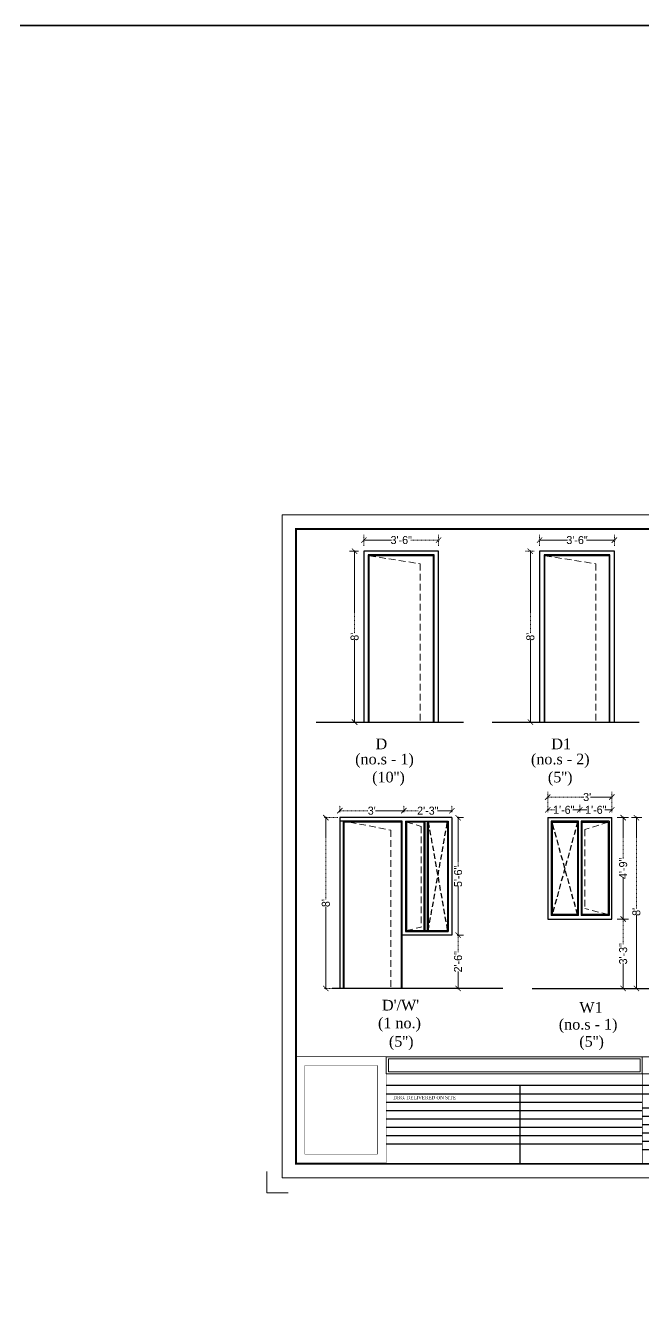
# Model space of a CAD drawing. Header units: millimetres. Extents: x -6808 to 215771, y -89660 to -16303.
# Drawn here: x 99797 to 100144, y -51470 to -50754 of the extents above; entities that cross this region are included whole.
import ezdxf

# ---------------------------------------------------------------- set-up
doc = ezdxf.new("R2010")
doc.units = ezdxf.units.MM
doc.header["$PDMODE"] = 35
doc.linetypes.add('DASHED', pattern=[0.75, 0.5, -0.25])
doc.linetypes.add('DASHED2', pattern=[0.375, 0.25, -0.125])
doc.layers.get('0').update_dxf_attribs({"color": 8})
for name, color, linetype, lineweight in [('CHAUKHAT', 32, 'Continuous', 30), ('CHUKAT', 32, 'Continuous', 25), ('FORMAT LAAYER', 250, 'Continuous', 13), ('wall', 7, 'Continuous', 35)]:
    doc.layers.add(name, color=color, linetype=linetype, lineweight=lineweight)
doc.layers.add('FORMAT', color=7, linetype='Continuous')
doc.styles.add('SAJ', font='eurr____.ttf')
doc.styles.get("Standard").update_dxf_attribs({"font": 'times.ttf'})
doc.styles.add('working', font='swissl.ttf')
doc.dimstyles.new('SAJ', dxfattribs={"dimtxt": 5, "dimasz": 2, "dimexe": 1, "dimexo": 1, "dimgap": 0.09375, "dimtad": 0, "dimdec": 1, "dimzin": 0, "dimdsep": 46, "dimlunit": 4, "dimtxsty": 'SAJ', "dimblk": 'OBLIQUE', "dimcen": 0.125, "dimdle": 0.375, "dimadec": 0, "dimazin": 0, "dimtfac": 1, "dimtdec": 1, "dimtofl": 0, "dimtmove": 0, "dimatfit": 3, "dimldrblk": 'OBLIQUE', "dimfxl": 1, "dimtolj": 1, "dimtzin": 0, "dimlwd": 5, "dimlwe": 5, "dimarcsym": 1})

# ---------------------------------------------------------------- blocks, each defined once
blk = doc.blocks.new('_ARCHTICK')
at = {"color": 0, "linetype": 'ByBlock', "const_width": 0.15}
blk.add_lwpolyline([(-0.5, -0.5), (0.5, 0.5)], dxfattribs=at)
blk = doc.blocks.new('*D1791')
at = {"layer": 'CHUKAT', "color": 0, "linetype": 'DASHED', "lineweight": 18, "transparency": 16777216}
for p, q in [((100085.56, -51043.57), (100101.54, -51043.57)), ((100085.94, -51046.86), (100085.94, -51040.57)), ((100128.31, -51043.57), (100112.33, -51043.57)), ((100127.94, -51046.86), (100127.94, -51040.57))]:
    blk.add_line(p, q, dxfattribs=at)
at = {"layer": 'Defpoints', "color": 0, "transparency": 16777216}
for p in [(100085.94, -51043.57), (100085.94, -51049.86), (100127.94, -51049.86)]:
    blk.add_point(p, dxfattribs=at)
at = {"layer": 'CHUKAT', "color": 0, "lineweight": 18, "transparency": 16777216, "xscale": 3, "yscale": 3, "zscale": 3, "rotation": 180}
blk.add_blockref('_ARCHTICK', (100085.94, -51043.57), dxfattribs=at)
at = {"layer": 'CHUKAT', "color": 0, "lineweight": 18, "transparency": 16777216, "xscale": 3, "yscale": 3, "zscale": 3}
blk.add_blockref('_ARCHTICK', (100127.94, -51043.57), dxfattribs=at)
at = {"layer": 'CHUKAT', "color": 0, "lineweight": 30, "transparency": 16777216, "insert": (100106.94, -51043.57), "char_height": 4.5, "attachment_point": 5, "style": 'SAJ'}
blk.add_mtext('\\A1;3\'-6"', dxfattribs=at)
blk = doc.blocks.new('_Oblique')
at = {"color": 0, "linetype": 'ByBlock', "lineweight": -2}
blk.add_line((-0.5, -0.5), (0.5, 0.5), dxfattribs=at)
blk = doc.blocks.new('*D1792')
at = {"layer": 'CHUKAT', "color": 0, "linetype": 'DASHED', "lineweight": 18, "transparency": 16777216}
for p, q in [((100082.94, -51049.86), (100077.72, -51049.86)), ((100080.72, -51049.48), (100080.72, -51096.01)), ((100080.72, -51146.23), (100080.72, -51099.71)), ((100082.94, -51145.86), (100077.72, -51145.86))]:
    blk.add_line(p, q, dxfattribs=at)
at = {"layer": 'Defpoints', "color": 0, "transparency": 16777216}
for p in [(100085.94, -51049.86), (100080.72, -51145.86), (100085.94, -51145.86)]:
    blk.add_point(p, dxfattribs=at)
at = {"layer": 'CHUKAT', "color": 0, "lineweight": 18, "transparency": 16777216, "xscale": 3, "yscale": 3, "zscale": 3}
for p, rotation in [((100080.72, -51049.86), 90), ((100080.72, -51145.86), 270)]:
    blk.add_blockref('_ARCHTICK', p, dxfattribs=dict(at, rotation=rotation))
at = {"layer": 'CHUKAT', "color": 0, "lineweight": 30, "transparency": 16777216, "insert": (100080.72, -51097.86), "char_height": 4.5, "attachment_point": 5, "rotation": 90, "style": 'SAJ'}
blk.add_mtext("\\A1;8'", dxfattribs=at)
blk = doc.blocks.new('*D1793')
at = {"layer": 'CHUKAT', "color": 0, "linetype": 'DASHED', "lineweight": 18, "transparency": 16777216}
for p, q in [((99986.8, -51043.57), (100002.78, -51043.57)), ((99987.18, -51046.86), (99987.18, -51040.57)), ((100029.55, -51043.57), (100013.57, -51043.57)), ((100029.18, -51046.86), (100029.18, -51040.57))]:
    blk.add_line(p, q, dxfattribs=at)
at = {"layer": 'Defpoints', "color": 0, "transparency": 16777216}
for p in [(99987.18, -51043.57), (99987.18, -51049.86), (100029.18, -51049.86)]:
    blk.add_point(p, dxfattribs=at)
at = {"layer": 'CHUKAT', "color": 0, "lineweight": 18, "transparency": 16777216, "xscale": 3, "yscale": 3, "zscale": 3, "rotation": 180}
blk.add_blockref('_ARCHTICK', (99987.18, -51043.57), dxfattribs=at)
at = {"layer": 'CHUKAT', "color": 0, "lineweight": 18, "transparency": 16777216, "xscale": 3, "yscale": 3, "zscale": 3}
blk.add_blockref('_ARCHTICK', (100029.18, -51043.57), dxfattribs=at)
at = {"layer": 'CHUKAT', "color": 0, "lineweight": 20, "transparency": 16777216, "insert": (100008.18, -51043.57), "char_height": 4.5, "attachment_point": 5, "style": 'SAJ'}
blk.add_mtext('\\A1;3\'-6"', dxfattribs=at)
blk = doc.blocks.new('*D1794')
at = {"layer": 'CHUKAT', "color": 0, "linetype": 'DASHED', "lineweight": 18, "transparency": 16777216}
for p, q in [((99984.18, -51049.86), (99978.96, -51049.86)), ((99981.96, -51049.48), (99981.96, -51096.01)), ((99981.96, -51146.23), (99981.96, -51099.71)), ((99984.18, -51145.86), (99978.96, -51145.86))]:
    blk.add_line(p, q, dxfattribs=at)
at = {"layer": 'Defpoints', "color": 0, "transparency": 16777216}
for p in [(99987.18, -51049.86), (99981.96, -51145.86), (99987.18, -51145.86)]:
    blk.add_point(p, dxfattribs=at)
at = {"layer": 'CHUKAT', "color": 0, "lineweight": 18, "transparency": 16777216, "xscale": 3, "yscale": 3, "zscale": 3}
for p, rotation in [((99981.96, -51049.86), 90), ((99981.96, -51145.86), 270)]:
    blk.add_blockref('_ARCHTICK', p, dxfattribs=dict(at, rotation=rotation))
at = {"layer": 'CHUKAT', "color": 0, "lineweight": 20, "transparency": 16777216, "insert": (99981.96, -51097.86), "char_height": 4.5, "attachment_point": 5, "rotation": 90, "style": 'SAJ'}
blk.add_mtext("\\A1;8'", dxfattribs=at)
blk = doc.blocks.new('*D1795')
at = {"layer": 'CHUKAT', "color": 0, "linetype": 'DASHED', "lineweight": 18, "transparency": 16777216}
for p, q in [((100090.12, -51188.01), (100110.75, -51188.01)), ((100090.49, -51196.58), (100090.49, -51185.01)), ((100126.87, -51188.01), (100114.52, -51188.01)), ((100126.49, -51196.58), (100126.49, -51185.01))]:
    blk.add_line(p, q, dxfattribs=at)
at = {"layer": 'Defpoints', "color": 0, "transparency": 16777216}
for p in [(100090.49, -51188.01), (100090.49, -51199.58), (100126.49, -51199.58)]:
    blk.add_point(p, dxfattribs=at)
at = {"layer": 'CHUKAT', "color": 0, "lineweight": 18, "transparency": 16777216, "xscale": 3, "yscale": 3, "zscale": 3, "rotation": 180}
blk.add_blockref('_ARCHTICK', (100090.49, -51188.01), dxfattribs=at)
at = {"layer": 'CHUKAT', "color": 0, "lineweight": 18, "transparency": 16777216, "xscale": 3, "yscale": 3, "zscale": 3}
blk.add_blockref('_ARCHTICK', (100126.49, -51188.01), dxfattribs=at)
at = {"layer": 'CHUKAT', "color": 0, "lineweight": 20, "transparency": 16777216, "insert": (100112.63, -51188.01), "char_height": 4.5, "attachment_point": 5, "style": 'SAJ'}
blk.add_mtext("\\A1;3'", dxfattribs=at)
blk = doc.blocks.new('*D1778')
at = {"layer": 'CHUKAT', "color": 0, "linetype": 'DASHED', "lineweight": 18, "transparency": 16777216}
for p, q in [((100129.49, -51199.58), (100135.88, -51199.58)), ((100132.88, -51199.2), (100132.88, -51222.73)), ((100132.88, -51256.95), (100132.88, -51233.42)), ((100129.49, -51256.58), (100135.88, -51256.58))]:
    blk.add_line(p, q, dxfattribs=at)
at = {"layer": 'Defpoints', "color": 0, "transparency": 16777216}
for p in [(100126.49, -51199.58), (100126.49, -51256.58), (100132.88, -51256.58)]:
    blk.add_point(p, dxfattribs=at)
at = {"layer": 'CHUKAT', "color": 0, "lineweight": 18, "transparency": 16777216, "xscale": 3, "yscale": 3, "zscale": 3}
for p, rotation in [((100132.88, -51199.58), 90), ((100132.88, -51256.58), 270)]:
    blk.add_blockref('_ARCHTICK', p, dxfattribs=dict(at, rotation=rotation))
at = {"layer": 'CHUKAT', "color": 0, "lineweight": 20, "transparency": 16777216, "insert": (100132.88, -51228.08), "char_height": 4.5, "attachment_point": 5, "rotation": 90, "style": 'SAJ'}
blk.add_mtext('\\A1;4\'-9"', dxfattribs=at)
blk = doc.blocks.new('*D1779')
at = {"layer": 'CHUKAT', "color": 0, "linetype": 'DASHED', "lineweight": 18, "transparency": 16777216}
for p, q in [((100129.49, -51256.58), (100135.88, -51256.58)), ((100132.88, -51256.2), (100132.88, -51270.69)), ((100132.88, -51295.95), (100132.88, -51281.47)), ((100129.49, -51295.58), (100135.88, -51295.58))]:
    blk.add_line(p, q, dxfattribs=at)
at = {"layer": 'Defpoints', "color": 0, "transparency": 16777216}
for p in [(100126.49, -51256.58), (100126.49, -51295.58), (100132.88, -51295.58)]:
    blk.add_point(p, dxfattribs=at)
at = {"layer": 'CHUKAT', "color": 0, "lineweight": 18, "transparency": 16777216, "xscale": 3, "yscale": 3, "zscale": 3}
for p, rotation in [((100132.88, -51256.58), 90), ((100132.88, -51295.58), 270)]:
    blk.add_blockref('_ARCHTICK', p, dxfattribs=dict(at, rotation=rotation))
at = {"layer": 'CHUKAT', "color": 0, "lineweight": 20, "transparency": 16777216, "insert": (100132.88, -51276.08), "char_height": 4.5, "attachment_point": 5, "rotation": 90, "style": 'SAJ'}
blk.add_mtext('\\A1;3\'-3"', dxfattribs=at)
blk = doc.blocks.new('*D1780')
at = {"layer": 'CHUKAT', "color": 0, "linetype": 'DASHED', "lineweight": 18, "transparency": 16777216}
for p, q in [((100137.54, -51199.58), (100143.31, -51199.58)), ((100140.31, -51199.2), (100140.31, -51250.69)), ((100140.31, -51295.95), (100140.31, -51254.39)), ((100137.54, -51295.58), (100143.31, -51295.58))]:
    blk.add_line(p, q, dxfattribs=at)
at = {"layer": 'Defpoints', "color": 0, "transparency": 16777216}
for p in [(100134.54, -51199.58), (100134.54, -51295.58), (100140.31, -51295.58)]:
    blk.add_point(p, dxfattribs=at)
at = {"layer": 'CHUKAT', "color": 0, "lineweight": 18, "transparency": 16777216, "xscale": 3, "yscale": 3, "zscale": 3}
for p, rotation in [((100140.31, -51199.58), 90), ((100140.31, -51295.58), 270)]:
    blk.add_blockref('_ARCHTICK', p, dxfattribs=dict(at, rotation=rotation))
at = {"layer": 'CHUKAT', "color": 0, "lineweight": 20, "transparency": 16777216, "insert": (100140.31, -51252.54), "char_height": 4.5, "attachment_point": 5, "rotation": 90, "style": 'SAJ'}
blk.add_mtext("\\A1;8'", dxfattribs=at)
blk = doc.blocks.new('*D1781')
at = {"layer": 'CHUKAT', "color": 0, "linetype": 'DASHED', "lineweight": 18, "transparency": 16777216}
for p, q in [((100108.12, -51195.2), (100112.51, -51195.2)), ((100108.49, -51196.58), (100108.49, -51192.2)), ((100126.87, -51195.2), (100122.47, -51195.2)), ((100126.49, -51196.58), (100126.49, -51192.2))]:
    blk.add_line(p, q, dxfattribs=at)
at = {"layer": 'Defpoints', "color": 0, "transparency": 16777216}
for p in [(100108.49, -51195.2), (100108.49, -51199.58), (100126.49, -51199.58)]:
    blk.add_point(p, dxfattribs=at)
at = {"layer": 'CHUKAT', "color": 0, "lineweight": 18, "transparency": 16777216, "xscale": 3, "yscale": 3, "zscale": 3, "rotation": 180}
blk.add_blockref('_ARCHTICK', (100108.49, -51195.2), dxfattribs=at)
at = {"layer": 'CHUKAT', "color": 0, "lineweight": 18, "transparency": 16777216, "xscale": 3, "yscale": 3, "zscale": 3}
blk.add_blockref('_ARCHTICK', (100126.49, -51195.2), dxfattribs=at)
at = {"layer": 'CHUKAT', "color": 0, "lineweight": 20, "transparency": 16777216, "insert": (100117.49, -51195.2), "char_height": 4.5, "attachment_point": 5, "style": 'SAJ'}
blk.add_mtext('\\A1;1\'-6"', dxfattribs=at)
blk = doc.blocks.new('*D1782')
at = {"layer": 'CHUKAT', "color": 0, "linetype": 'DASHED', "lineweight": 18, "transparency": 16777216}
for p, q in [((100090.12, -51195.2), (100094.51, -51195.2)), ((100090.49, -51196.58), (100090.49, -51192.2)), ((100108.87, -51195.2), (100104.47, -51195.2)), ((100108.49, -51196.58), (100108.49, -51192.2))]:
    blk.add_line(p, q, dxfattribs=at)
at = {"layer": 'Defpoints', "color": 0, "transparency": 16777216}
for p in [(100090.49, -51195.2), (100090.49, -51199.58), (100108.49, -51199.58)]:
    blk.add_point(p, dxfattribs=at)
at = {"layer": 'CHUKAT', "color": 0, "lineweight": 18, "transparency": 16777216, "xscale": 3, "yscale": 3, "zscale": 3, "rotation": 180}
blk.add_blockref('_ARCHTICK', (100090.49, -51195.2), dxfattribs=at)
at = {"layer": 'CHUKAT', "color": 0, "lineweight": 18, "transparency": 16777216, "xscale": 3, "yscale": 3, "zscale": 3}
blk.add_blockref('_ARCHTICK', (100108.49, -51195.2), dxfattribs=at)
at = {"layer": 'CHUKAT', "color": 0, "lineweight": 20, "transparency": 16777216, "insert": (100099.49, -51195.2), "char_height": 4.5, "attachment_point": 5, "style": 'SAJ'}
blk.add_mtext('\\A1;1\'-6"', dxfattribs=at)
blk = doc.blocks.new('*D1804')
at = {"layer": 'CHUKAT', "color": 0, "linetype": 'DASHED', "lineweight": 18, "transparency": 16777216}
for p, q in [((99972.62, -51199.58), (99964.82, -51199.58)), ((99965.82, -51199.2), (99965.82, -51245.73)), ((99965.82, -51295.95), (99965.82, -51249.43)), ((99972.62, -51295.58), (99964.82, -51295.58))]:
    blk.add_line(p, q, dxfattribs=at)
at = {"layer": 'Defpoints', "color": 0, "transparency": 16777216}
for p in [(99973.62, -51199.58), (99965.82, -51295.58), (99973.62, -51295.58)]:
    blk.add_point(p, dxfattribs=at)
at = {"layer": 'CHUKAT', "color": 0, "lineweight": 18, "transparency": 16777216, "xscale": 3, "yscale": 3, "zscale": 3}
for p, rotation in [((99965.82, -51199.58), 90), ((99965.82, -51295.58), 270)]:
    blk.add_blockref('_ARCHTICK', p, dxfattribs=dict(at, rotation=rotation))
at = {"layer": 'CHUKAT', "color": 0, "lineweight": 20, "transparency": 16777216, "insert": (99965.82, -51247.58), "char_height": 4.5, "attachment_point": 5, "rotation": 90, "style": 'SAJ'}
blk.add_mtext("\\A1;8'", dxfattribs=at)
blk = doc.blocks.new('*D1802')
at = {"layer": 'CHUKAT', "color": 0, "linetype": 'DASHED', "lineweight": 18, "transparency": 16777216}
for p, q in [((99973.62, -51196.57), (99973.62, -51192.68)), ((100009.58, -51196.57), (100009.58, -51192.68)), ((99973.24, -51195.68), (99989.71, -51195.68)), ((100009.95, -51195.68), (99993.48, -51195.68))]:
    blk.add_line(p, q, dxfattribs=at)
at = {"layer": 'Defpoints', "color": 0, "transparency": 16777216}
for p in [(99973.62, -51195.68), (99973.62, -51199.57), (100009.58, -51199.57)]:
    blk.add_point(p, dxfattribs=at)
at = {"layer": 'CHUKAT', "color": 0, "lineweight": 18, "transparency": 16777216, "xscale": 3, "yscale": 3, "zscale": 3, "rotation": 180}
blk.add_blockref('_ARCHTICK', (99973.62, -51195.68), dxfattribs=at)
at = {"layer": 'CHUKAT', "color": 0, "lineweight": 18, "transparency": 16777216, "xscale": 3, "yscale": 3, "zscale": 3}
blk.add_blockref('_ARCHTICK', (100009.58, -51195.68), dxfattribs=at)
at = {"layer": 'CHUKAT', "color": 0, "lineweight": 20, "transparency": 16777216, "insert": (99991.6, -51195.68), "char_height": 4.5, "attachment_point": 5, "style": 'SAJ'}
blk.add_mtext("\\A1;3'", dxfattribs=at)
blk = doc.blocks.new('*D1805')
at = {"layer": 'CHUKAT', "color": 0, "linetype": 'DASHED', "lineweight": 18, "transparency": 16777216}
for p, q in [((100009.58, -51196.57), (100009.58, -51192.68)), ((100036.62, -51196.57), (100036.62, -51192.68)), ((100009.2, -51195.68), (100017.7, -51195.68)), ((100036.99, -51195.68), (100028.49, -51195.68))]:
    blk.add_line(p, q, dxfattribs=at)
at = {"layer": 'Defpoints', "color": 0, "transparency": 16777216}
for p in [(100009.58, -51199.57), (100036.62, -51195.68), (100036.62, -51199.57)]:
    blk.add_point(p, dxfattribs=at)
at = {"layer": 'CHUKAT', "color": 0, "lineweight": 18, "transparency": 16777216, "xscale": 3, "yscale": 3, "zscale": 3, "rotation": 180}
blk.add_blockref('_ARCHTICK', (100009.58, -51195.68), dxfattribs=at)
at = {"layer": 'CHUKAT', "color": 0, "lineweight": 18, "transparency": 16777216, "xscale": 3, "yscale": 3, "zscale": 3}
blk.add_blockref('_ARCHTICK', (100036.62, -51195.68), dxfattribs=at)
at = {"layer": 'CHUKAT', "color": 0, "lineweight": 20, "transparency": 16777216, "insert": (100023.1, -51195.68), "char_height": 4.5, "attachment_point": 5, "style": 'SAJ'}
blk.add_mtext('\\A1;2\'-3"', dxfattribs=at)
blk = doc.blocks.new('*D1806')
at = {"layer": 'CHUKAT', "color": 0, "linetype": 'DASHED', "lineweight": 18, "transparency": 16777216}
for p, q in [((100039.62, -51199.57), (100043.11, -51199.57)), ((100040.11, -51199.19), (100040.11, -51227.17)), ((100040.11, -51265.94), (100040.11, -51237.96)), ((100039.62, -51265.57), (100043.11, -51265.57))]:
    blk.add_line(p, q, dxfattribs=at)
at = {"layer": 'Defpoints', "color": 0, "transparency": 16777216}
for p in [(100036.62, -51199.57), (100036.62, -51265.57), (100040.11, -51265.57)]:
    blk.add_point(p, dxfattribs=at)
at = {"layer": 'CHUKAT', "color": 0, "lineweight": 18, "transparency": 16777216, "xscale": 3, "yscale": 3, "zscale": 3}
for p, rotation in [((100040.11, -51199.57), 90), ((100040.11, -51265.57), 270)]:
    blk.add_blockref('_ARCHTICK', p, dxfattribs=dict(at, rotation=rotation))
at = {"layer": 'CHUKAT', "color": 0, "lineweight": 20, "transparency": 16777216, "insert": (100040.11, -51232.57), "char_height": 4.5, "attachment_point": 5, "rotation": 90, "style": 'SAJ'}
blk.add_mtext('\\A1;5\'-6"', dxfattribs=at)
blk = doc.blocks.new('*D1803')
at = {"layer": 'CHUKAT', "color": 0, "linetype": 'DASHED', "lineweight": 18, "transparency": 16777216}
for p, q in [((100039.62, -51265.57), (100043.11, -51265.57)), ((100040.11, -51265.19), (100040.11, -51275.17)), ((100040.11, -51295.94), (100040.11, -51285.96)), ((100039.62, -51295.57), (100043.11, -51295.57))]:
    blk.add_line(p, q, dxfattribs=at)
at = {"layer": 'Defpoints', "color": 0, "transparency": 16777216}
for p in [(100036.62, -51265.57), (100036.62, -51295.57), (100040.11, -51295.57)]:
    blk.add_point(p, dxfattribs=at)
at = {"layer": 'CHUKAT', "color": 0, "lineweight": 18, "transparency": 16777216, "xscale": 3, "yscale": 3, "zscale": 3}
for p, rotation in [((100040.11, -51265.57), 90), ((100040.11, -51295.57), 270)]:
    blk.add_blockref('_ARCHTICK', p, dxfattribs=dict(at, rotation=rotation))
at = {"layer": 'CHUKAT', "color": 0, "lineweight": 20, "transparency": 16777216, "insert": (100040.11, -51280.57), "char_height": 4.5, "attachment_point": 5, "rotation": 90, "style": 'SAJ'}
blk.add_mtext('\\A1;2\'-6"', dxfattribs=at)

msp = doc.modelspace()

# ---------------------------------------------------------------- linework, layer by layer
at = {"linetype": 'ByBlock'}
for p, q in [((99999.964, -51350.035), (100282.149, -51350.035)), ((99999.964, -51354.72), (100282.149, -51354.72)), ((99999.964, -51359.404), (100143.739, -51359.404)), ((99999.964, -51364.089), (100143.739, -51364.089)), ((100143.739, -51362.75), (100282.149, -51362.75)), ((99999.964, -51368.773), (100143.739, -51368.773)), ((99999.964, -51373.458), (100143.739, -51373.458)), ((100143.739, -51367.435), (100282.149, -51367.435)), ((100143.739, -51372.119), (100282.149, -51372.119)), ((99999.964, -51378.143), (100143.739, -51378.143)), ((100143.739, -51376.804), (100282.149, -51376.804)), ((100143.739, -51381.489), (100282.149, -51381.489)), ((99999.964, -51382.827), (100143.739, -51382.827)), ((100143.739, -51386.173), (100282.149, -51386.173))]:
    msp.add_line(p, q, dxfattribs=at)
msp.add_line((100075.076, -51393.69), (100075.076, -51350.035))
at = {"layer": 'CHAUKHAT'}
for p, q in [((99960.467, -51145.859), (100043.088, -51145.859)), ((100059.228, -51145.859), (100141.849, -51145.859)), ((100065.321, -51295.566), (99969.38, -51295.566)), ((100081.822, -51295.579), (100148.417, -51295.579))]:
    msp.add_line(p, q, dxfattribs=at)
at = {"layer": 'CHUKAT', "lineweight": 30}
for p, q in [((100029.176, -51049.859), (99987.178, -51049.859)), ((99987.178, -51049.859), (99987.178, -51145.859)), ((100026.676, -51051.859), (99989.678, -51051.859)), ((99989.678, -51051.859), (99989.678, -51145.859)), ((100026.676, -51145.859), (100026.676, -51051.859)), ((100029.176, -51145.859), (100029.176, -51049.859)), ((100127.937, -51049.859), (100085.938, -51049.859)), ((100085.938, -51049.859), (100085.938, -51145.859)), ((100125.437, -51051.859), (100088.438, -51051.859)), ((100088.438, -51051.859), (100088.438, -51145.859)), ((100125.437, -51145.859), (100125.437, -51051.859)), ((100127.937, -51145.859), (100127.937, -51049.859)), ((100008.617, -51199.566), (99973.617, -51199.579)), ((99973.617, -51199.579), (99973.617, -51295.579)), ((100008.617, -51201.566), (99973.617, -51201.566)), ((99975.617, -51201.579), (99975.617, -51295.579)), ((100036.617, -51199.566), (100008.617, -51199.566)), ((100008.617, -51295.566), (100008.617, -51201.566)), ((100008.617, -51259.566), (100008.617, -51201.566)), ((100010.617, -51201.566), (100027.367, -51201.566)), ((100010.617, -51201.566), (100010.617, -51263.566)), ((100021.367, -51201.566), (100021.367, -51263.566)), ((100022.867, -51201.566), (100034.617, -51201.566)), ((100022.867, -51263.566), (100022.867, -51201.566)), ((100034.617, -51201.566), (100034.617, -51263.566)), ((100036.617, -51199.566), (100036.617, -51265.566)), ((100090.492, -51199.579), (100126.492, -51199.579)), ((100090.492, -51199.579), (100090.492, -51256.579)), ((100107.742, -51201.579), (100092.492, -51201.579)), ((100092.492, -51201.579), (100092.492, -51254.579)), ((100107.742, -51254.579), (100107.742, -51201.579)), ((100124.992, -51201.579), (100109.242, -51201.579)), ((100109.242, -51201.579), (100109.242, -51254.579)), ((100124.992, -51201.579), (100124.992, -51254.579)), ((100126.492, -51256.579), (100126.492, -51199.579)), ((100090.492, -51256.579), (100126.492, -51256.579)), ((100107.742, -51254.579), (100092.492, -51254.579)), ((100124.992, -51254.579), (100109.242, -51254.579)), ((100036.617, -51265.566), (100008.617, -51265.566)), ((100010.617, -51263.566), (100027.367, -51263.566)), ((100022.867, -51263.566), (100034.617, -51263.566))]:
    msp.add_line(p, q, dxfattribs=at)
at = {"layer": 'CHUKAT', "lineweight": 15, "ltscale": 2}
for p, q in [((100026.176, -51052.359), (99990.178, -51052.359)), ((99990.178, -51052.359), (99990.178, -51145.859)), ((100026.176, -51145.859), (100026.176, -51052.359)), ((100124.937, -51052.359), (100088.938, -51052.359)), ((100088.938, -51052.359), (100088.938, -51145.859)), ((100124.937, -51145.859), (100124.937, -51052.359)), ((100008.117, -51202.066), (99975.617, -51202.066)), ((99976.117, -51202.079), (99976.117, -51295.579)), ((100008.117, -51295.566), (100008.117, -51202.066))]:
    msp.add_line(p, q, dxfattribs=at)
at = {"layer": 'CHUKAT', "linetype": 'DASHED2', "lineweight": 18, "ltscale": 15}
for p, q in [((99990.178, -51052.359), (100018.849, -51056.893)), ((100018.849, -51056.893), (100018.849, -51145.859)), ((100088.938, -51052.359), (100117.61, -51056.893)), ((100117.61, -51056.893), (100117.61, -51145.859)), ((99979.117, -51202.066), (100002.289, -51206.6)), ((100011.117, -51202.066), (100019.336, -51204.508)), ((100124.492, -51202.079), (100111.273, -51206.304)), ((100002.289, -51206.6), (100002.289, -51295.566)), ((100019.336, -51204.508), (100019.336, -51261.104)), ((100111.273, -51206.304), (100111.273, -51250.684)), ((100124.492, -51254.079), (100111.273, -51250.684)), ((100011.117, -51263.066), (100019.336, -51261.104))]:
    msp.add_line(p, q, dxfattribs=at)
at = {"layer": 'CHUKAT'}
for p, q in [((100020.867, -51202.066), (100011.117, -51202.066)), ((100011.117, -51202.066), (100011.117, -51263.066)), ((100020.867, -51202.066), (100020.867, -51263.066)), ((100034.117, -51202.066), (100023.367, -51202.066)), ((100023.367, -51202.066), (100023.367, -51263.066)), ((100034.117, -51202.066), (100034.117, -51263.066)), ((100092.992, -51202.079), (100092.992, -51254.079)), ((100092.992, -51202.079), (100107.242, -51202.079)), ((100107.242, -51202.079), (100107.242, -51254.079)), ((100109.742, -51202.079), (100124.492, -51202.079)), ((100109.742, -51202.079), (100109.742, -51254.079)), ((100124.492, -51202.079), (100124.492, -51254.079)), ((100107.242, -51254.079), (100092.992, -51254.079)), ((100124.492, -51254.079), (100109.742, -51254.079)), ((100011.117, -51263.066), (100026.867, -51263.066)), ((100023.367, -51263.066), (100034.117, -51263.066))]:
    msp.add_line(p, q, dxfattribs=at)
at = {"layer": 'CHUKAT', "color": 151, "linetype": 'DASHED2', "ltscale": 12}
for p, q in [((100023.367, -51202.066), (100034.117, -51263.066)), ((100023.367, -51263.066), (100034.117, -51202.066)), ((100107.242, -51202.079), (100092.992, -51254.079)), ((100107.242, -51254.079), (100092.992, -51202.079))]:
    msp.add_line(p, q, dxfattribs=at)
at = {"layer": 'FORMAT', "lineweight": 18}
msp.add_line((100143.613, -51333.943), (100143.613, -51343.613), dxfattribs=at)
at = {"layer": 'FORMAT', "ltscale": 2, "const_width": 0.273}
for points in [[(99999.713, -51333.943), (99999.713, -51393.69), (99949.037, -51393.69), (99949.037, -51333.943), (100462.405, -51333.943)], [(100143.613, -51393.69), (100143.613, -51333.943)]]:
    msp.add_lwpolyline(points, dxfattribs=at)
at = {"layer": 'FORMAT', "lineweight": 18}
msp.add_lwpolyline([(100372.783, -51343.613), (99999.713, -51343.613), (99999.713, -51333.943), (100372.783, -51333.943)], dxfattribs=at)
msp.add_lwpolyline([(100000.962, -51335.192), (100142.364, -51335.192), (100142.364, -51342.364), (100000.962, -51342.364)], close=True, dxfattribs=at)
at = {"layer": 'FORMAT', "ltscale": 2, "const_width": 0.273}
msp.add_lwpolyline([(99954.033, -51338.938), (99994.718, -51338.938), (99994.718, -51388.695), (99954.033, -51388.695)], close=True, dxfattribs=at)
at = {"layer": 'FORMAT LAAYER', "color": 0}
msp.add_lwpolyline([(99941.196, -51401.987), (100470.247, -51401.987), (100470.247, -51029.416), (99941.196, -51029.416)], close=True, dxfattribs=at)
at = {"layer": 'FORMAT LAAYER', "color": 0, "const_width": 1.093}
msp.add_lwpolyline([(99949.037, -51394.145), (100462.405, -51394.145), (100462.405, -51037.257), (99949.037, -51037.257)], close=True, dxfattribs=at)
at = {"layer": 'FORMAT LAAYER', "color": 0}
msp.add_lwpolyline([(99944.713, -51410.479), (99932.704, -51410.479), (99932.704, -51398.47)], dxfattribs=at)
at = {"layer": 'wall'}
msp.add_lwpolyline([(93918.243, -50754.305), (102727.982, -50754.305), (102727.982, -52186.548), (93918.243, -52186.548)], close=True, dxfattribs=at)

# ---------------------------------------------------------------- texts
at = {"color": 1, "lineweight": 13, "insert": (100003.731, -51355.966), "char_height": 1.87319, "width": 48.48575, "attachment_point": 1, "style": 'working'}
msp.add_mtext('\\A1;{\\fBook Antiqua|b0|i0|c0|p18;DRG. DELIVERED ON SITE }', dxfattribs=at)
at = {"layer": 'CHUKAT', "lineweight": 0, "ltscale": 2, "char_height": 6, "width": 137.36878, "attachment_point": 1}
for s, insert in [('\\A1;    D', (99984.677, -51155.107)), ('\\A1;    D1', (100083.438, -51155.107)), ('\\A1;(no.s - 1)', (99982.288, -51163.623)), ('\\A1;(no.s - 2)', (100081.049, -51163.623)), ("\\A1;(10'')", (99991.811, -51173.764)), ("\\A1;(5'')", (100090.572, -51173.764)), ("\\A1;    D'/W'\\P   (1 no.)", (99988.309, -51301.966)), ('\\A1;(no.s - 1)', (100096.697, -51312.704)), ("\\A1;(5'')", (100001.252, -51322.313)), ("\\A1;(5'')", (100108.225, -51322.313))]:
    msp.add_mtext(s, dxfattribs=dict(at, insert=insert))
at = {"layer": 'CHUKAT', "lineweight": 15, "ltscale": 2, "insert": (100101.475, -51303.219), "char_height": 6, "width": 29.78236, "attachment_point": 1}
msp.add_mtext('\\A1;   W1', dxfattribs=at)

# ---------------------------------------------------------------- dimensions: what is measured, and where the dimension line sits
at = {"layer": 'CHUKAT', "lineweight": 20}
for base, p1, p2, angle, override, picture, middle in [((99987.178, -51043.575), (100029.176, -51049.859), (99987.178, -51049.859), 180, {"dimtxt": 4.5, "dimasz": 3, "dimexe": 3, "dimexo": 3, "dimblk1": 'ARCHTICK', "dimblk2": 'ARCHTICK', "dimsah": 1, "dimtmove": 1, "dimlwd": 18, "dimlwe": 18}, '*D1793', (100008.177, -51043.575)), ((99981.963, -51145.859), (99987.178, -51049.859), (99987.178, -51145.859), 90, {"dimtxt": 4.5, "dimasz": 3, "dimexe": 3, "dimexo": 3, "dimblk1": 'ARCHTICK', "dimblk2": 'ARCHTICK', "dimsah": 1, "dimtmove": 1, "dimlwd": 18, "dimlwe": 18}, '*D1794', (99981.963, -51097.859)), ((99973.617, -51195.682), (100009.575, -51199.566), (99973.617, -51199.566), 180, {"dimtxt": 4.5, "dimasz": 3, "dimexe": 3, "dimexo": 3, "dimblk1": 'ARCHTICK', "dimblk2": 'ARCHTICK', "dimsah": 1, "dimtmove": 1, "dimlwd": 18, "dimlwe": 18}, '*D1802', (99991.596, -51195.682)), ((100090.492, -51195.199), (100108.492, -51199.579), (100090.492, -51199.579), 180, {"dimtxt": 4.5, "dimasz": 3, "dimexe": 3, "dimexo": 3, "dimblk1": 'ARCHTICK', "dimblk2": 'ARCHTICK', "dimsah": 1, "dimtmove": 1, "dimlwd": 18, "dimlwe": 18}, '*D1782', (100099.492, -51195.199)), ((100108.492, -51195.199), (100126.492, -51199.579), (100108.492, -51199.579), 180, {"dimtxt": 4.5, "dimasz": 3, "dimexe": 3, "dimexo": 3, "dimblk1": 'ARCHTICK', "dimblk2": 'ARCHTICK', "dimsah": 1, "dimtmove": 1, "dimlwd": 18, "dimlwe": 18}, '*D1781', (100117.492, -51195.199)), ((99965.824, -51295.579), (99973.617, -51199.579), (99973.617, -51295.579), 90, {"dimtxt": 4.5, "dimasz": 3, "dimtih": 0, "dimtoh": 0, "dimblk1": 'ARCHTICK', "dimblk2": 'ARCHTICK', "dimsah": 1, "dimtmove": 1, "dimlwd": 18, "dimlwe": 18}, '*D1804', (99965.824, -51247.579)), ((100132.885, -51256.579), (100126.492, -51199.579), (100126.492, -51256.579), 90, {"dimtxt": 4.5, "dimasz": 3, "dimexe": 3, "dimexo": 3, "dimblk1": 'ARCHTICK', "dimblk2": 'ARCHTICK', "dimsah": 1, "dimtmove": 1, "dimlwd": 18, "dimlwe": 18}, '*D1778', (100132.885, -51228.079)), ((100132.885, -51295.579), (100126.492, -51256.579), (100126.492, -51295.579), 90, {"dimtxt": 4.5, "dimasz": 3, "dimexe": 3, "dimexo": 3, "dimblk1": 'ARCHTICK', "dimblk2": 'ARCHTICK', "dimsah": 1, "dimtmove": 1, "dimlwd": 18, "dimlwe": 18}, '*D1779', (100132.885, -51276.079))]:
    dim = msp.add_linear_dim(base=base, p1=p1, p2=p2, angle=angle, dimstyle='SAJ', override=override, dxfattribs=at)
    dim.commit()
    dim.dimension.update_dxf_attribs({"geometry": picture, "text_midpoint": middle})
at = {"layer": 'CHUKAT', "lineweight": 30}
for base, p1, p2, angle, picture, middle in [((100085.938, -51043.575), (100127.937, -51049.859), (100085.938, -51049.859), 180, '*D1791', (100106.937, -51043.575)), ((100080.724, -51145.859), (100085.938, -51049.859), (100085.938, -51145.859), 90, '*D1792', (100080.724, -51097.859))]:
    dim = msp.add_linear_dim(base=base, p1=p1, p2=p2, angle=angle, dimstyle='SAJ', override={"dimtxt": 4.5, "dimasz": 3, "dimexe": 3, "dimexo": 3, "dimblk1": 'ARCHTICK', "dimblk2": 'ARCHTICK', "dimsah": 1, "dimtmove": 1, "dimlwd": 18, "dimlwe": 18}, dxfattribs=at)
    dim.commit()
    dim.dimension.update_dxf_attribs({"geometry": picture, "text_midpoint": middle})
at = {"layer": 'CHUKAT', "lineweight": 20}
for base, p1, p2, angle, picture, middle in [((100090.492, -51188.007), (100126.492, -51199.579), (100090.492, -51199.579), 180, '*D1795', (100112.633, -51188.007)), ((100140.314, -51295.579), (100134.544, -51199.579), (100134.544, -51295.579), 90, '*D1780', (100140.314, -51252.543))]:
    dim = msp.add_linear_dim(base=base, p1=p1, p2=p2, angle=angle, dimstyle='SAJ', override={"dimtxt": 4.5, "dimasz": 3, "dimexe": 3, "dimexo": 3, "dimblk1": 'ARCHTICK', "dimblk2": 'ARCHTICK', "dimsah": 1, "dimtmove": 1, "dimlwd": 18, "dimlwe": 18}, dxfattribs=at)
    dim.commit()
    dim.dimension.update_dxf_attribs({"geometry": picture, "text_midpoint": middle, "dimtype": 160})
for p1, p2, distance, picture, middle in [((100009.575, -51199.566), (100036.617, -51199.566), 3.884, '*D1805', (100023.096, -51195.682)), ((100036.617, -51199.566), (100036.617, -51265.566), 3.491, '*D1806', (100040.108, -51232.566)), ((100036.617, -51265.566), (100036.617, -51295.566), 3.491, '*D1803', (100040.108, -51280.566))]:
    dim = msp.add_aligned_dim(p1=p1, p2=p2, distance=distance, dimstyle='SAJ', override={"dimtxt": 4.5, "dimasz": 3, "dimexe": 3, "dimexo": 3, "dimblk1": 'ARCHTICK', "dimblk2": 'ARCHTICK', "dimsah": 1, "dimtmove": 1, "dimlwd": 18, "dimlwe": 18}, dxfattribs=at)
    dim.commit()
    dim.dimension.update_dxf_attribs({"geometry": picture, "text_midpoint": middle})

doc.saveas('drawing.dxf')
